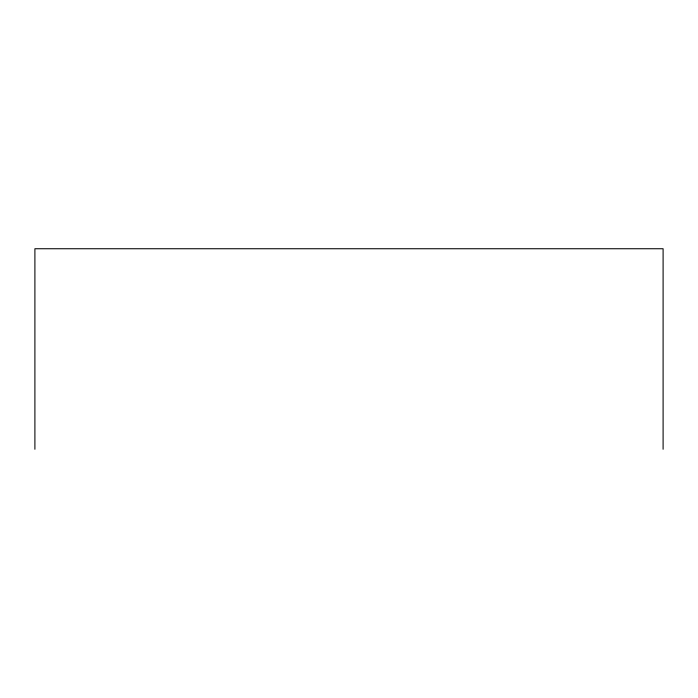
<?xml version="1.0" encoding="UTF-8"?>
<svg xmlns="http://www.w3.org/2000/svg" width="698" height="698" viewBox="0 0 698 698"><rect width="100%" height="100%" fill="white"/><g stroke="black" fill="none" stroke-linecap="round" stroke-linejoin="round"><path stroke-width="1.05" d="M663.1 449.259L663.1 248.741L34.9 248.741L34.9 449.259"/></g></svg>
